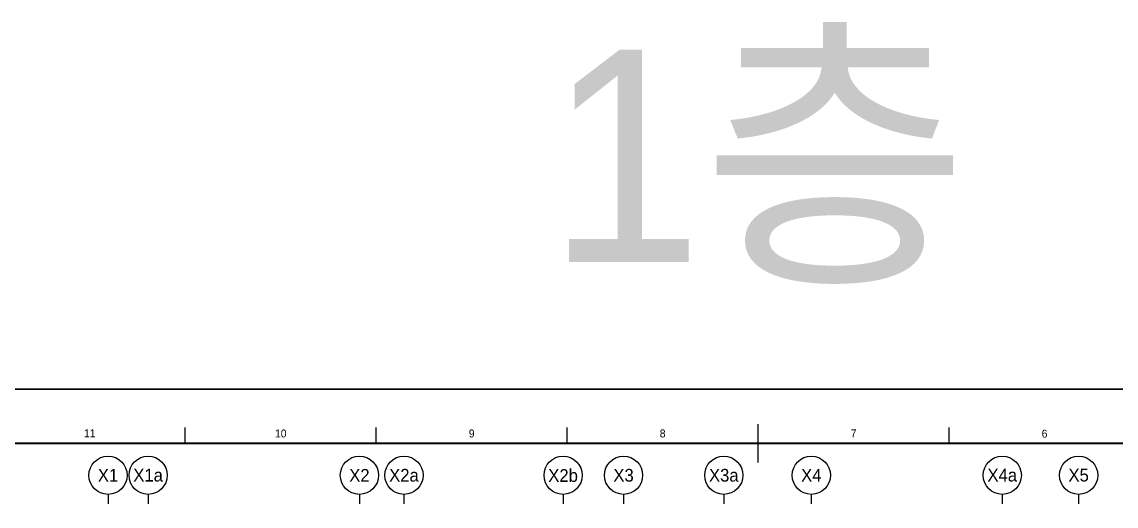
# Model space of a CAD drawing. Header units: millimetres. Extents: x 0 to 1390178, y 0 to 110113.
# Drawn here: x 438865 to 473250, y 55728 to 70935 of the extents above; entities that cross this region are included whole.
import ezdxf
from ezdxf.enums import TextEntityAlignment as Align
from ezdxf.xclip import XClip

# ---------------------------------------------------------------- set-up
doc = ezdxf.new("R2010")
doc.units = ezdxf.units.MM
doc.header["$LTSCALE"] = 100
doc.header["$XCLIPFRAME"] = 0
doc.layers.get('DEFPOINTS').update_dxf_attribs({"color": 145})
for name, color, linetype in [('AA-MKXM', 7, 'Continuous'), ('DIM', 7, 'Continuous'), ('X - SHEET$0$AA-BORD-FORM', 7, 'Continuous'), ('X - SHEET$0$AA-BORD-TEXT', 3, 'Continuous')]:
    doc.layers.add(name, color=color, linetype=linetype)
doc.styles.add('HAUD01', font='Dotum.ttf')
doc.styles.get("Standard").update_dxf_attribs({"font": 'Dotum.ttf'})
doc.styles.add('X - SHEET$0$HAUD01', font='Dotum.ttf')

# ---------------------------------------------------------------- blocks, each defined once
blk = doc.blocks.new('X - SHEET$0$HAUDsheetV')
at = {"layer": 'X - SHEET$0$AA-BORD-FORM', "color": 2}
for p, q in [((241, 577), (241, 582)), ((301, 577), (301, 582)), ((361, 577), (361, 582)), ((421, 571), (421, 583)), ((481, 577), (481, 582))]:
    blk.add_line(p, q, dxfattribs=at)
at = {"layer": 'X - SHEET$0$AA-BORD-FORM', "color": 1}
blk.add_lwpolyline([(1, 0), (841, 0), (841, 594), (1, 594)], close=True, dxfattribs=at)
at = {"layer": 'X - SHEET$0$AA-BORD-FORM', "color": 2, "const_width": 0.682}
blk.add_lwpolyline([(21, 17), (21, 577), (821, 577), (821, 17)], close=True, dxfattribs=at)
at = {"layer": 'X - SHEET$0$AA-BORD-TEXT', "color": 7, "style": 'X - SHEET$0$HAUD01'}
for s, p in [('11', (211, 580.17)), ('10', (271, 580.1)), ('9', (331, 580.1)), ('8', (391, 580.1)), ('7', (451, 580.1)), ('6', (511, 580.02))]:
    blk.add_text(s, height=2.5, dxfattribs=at).set_placement(p, align=Align.MIDDLE_CENTER)
at = {"layer": 'X - SHEET$0$AA-BORD-TEXT', "color": 3, "style": 'X - SHEET$0$HAUD01'}
for tag, p in [('PJCode', (786, 567.94)), ('작성자', (786.11, 194.82)), ('검토자', (786.11, 181.82)), ('최종검토자', (786.11, 168.82)), ('승인자', (786.11, 155.82)), ('일자', (786.83, 144.02)), ('개정번호', (812, 65.92))]:
    blk.add_attdef(tag, text='', height=3, dxfattribs=at).set_placement(p, align=Align.MIDDLE_CENTER)
at = {"layer": 'X - SHEET$0$AA-BORD-TEXT', "color": 3, "lineweight": 30, "flags": 104}
blk.add_attdef('PJTitle', text='', height=4, dxfattribs=at).set_placement((787.25, 536.62), align=Align.MIDDLE_CENTER)
blk = doc.blocks.new('X - SHEET')
at = {"xscale": 100, "yscale": 100, "zscale": 100}
blk.add_blockref('X - SHEET$0$HAUDsheetV', (-100, 0), dxfattribs=at)
blk = doc.blocks.new('지상부 치수 1')
at = {"layer": 'DIM'}
for p, q in [((-41817.2, 38787.4, 0), (-41817.2, 38487.4, 0)), ((-40557.3, 38787.4, 0), (-40557.3, 38487.4, 0)), ((-33917.2, 38787.4, 0), (-33917.2, 38487.4, 0)), ((-32517.2, 38787.4), (-32517.2, 38487.4)), ((-27517.2, 38787.4), (-27517.2, 38487.4)), ((-25617.2, 38787.4, 0), (-25617.2, 38487.4, 0)), ((-22467.2, 38787.4), (-22467.2, 38487.4)), ((-19717.2, 38787.4, 0), (-19717.2, 38487.4, 0)), ((-13717.2, 38787.4, 0), (-13717.2, 38487.4, 0)), ((-11317.2, 38787.4, 0), (-11317.2, 38487.4, 0))]:
    blk.add_line(p, q, dxfattribs=at)
for centre in [(-41817.2, 39387.4, 0), (-40557.3, 39387.4, 0), (-33917.2, 39387.4, 0), (-32517.2, 39387.4), (-27517.2, 39387.4), (-25617.2, 39387.4, 0), (-22467.2, 39387.4), (-19717.2, 39387.4, 0), (-13717.2, 39387.4, 0), (-11317.2, 39387.4, 0)]:
    blk.add_circle(centre, 600, dxfattribs=at)
at = {"layer": 'DIM', "style": 'HAUD01'}
for s, p in [('X1', (-41817.2, 39387.4, 0)), ('X1a', (-40557.3, 39387.4, 0)), ('X2', (-33917.2, 39387.4, 0)), ('X2a', (-32517.2, 39387.4)), ('X2b', (-27517.2, 39387.4)), ('X3', (-25617.2, 39387.4, 0)), ('X3a', (-22467.2, 39387.4)), ('X4', (-19717.2, 39387.4, 0)), ('X4a', (-13717.2, 39387.4, 0)), ('X5', (-11317.2, 39387.4, 0))]:
    blk.add_text(s, height=400, dxfattribs=at).set_placement(p, align=Align.MIDDLE)
blk = doc.blocks.new('X - 평면도$0$A$C9949ff83')
at = {"layer": 'DEFPOINTS'}
for points in [[(0, 59400), (84000, 59400), (84000, 0), (0, 0)], [(2000, 1700), (75000, 1700), (75000, 57700), (2000, 57700)]]:
    blk.add_lwpolyline(points, close=True, dxfattribs=at)
blk = doc.blocks.new('X - 평면도', base_point=(-475.4, -286.7))
blk.add_blockref('X - 평면도$0$A$C9949ff83', (649249.9, 15892.4))

msp = doc.modelspace()

# ---------------------------------------------------------------- block references
ref = msp.add_blockref('X - 평면도', (-229725.3, -16179.1))
XClip(ref).set_block_clipping_path([(649249.9173510048, 15892.4063044181), (733249.9173510048, 75292.406304418)])

# ---------------------------------------------------------------- texts
at = {"layer": 'AA-MKXM', "style": 'HAUD01'}
msp.add_text('1층', height=6666.67, dxfattribs=at).set_placement((462000, 66730), align=Align.MIDDLE_CENTER)

# ---------------------------------------------------------------- next in the draw order: block references
for name, p in [('X - SHEET', (420000, 0)), ('지상부 치수 1', (483389.3, 17309.8))]:
    msp.add_blockref(name, p)

doc.saveas('drawing.dxf')
